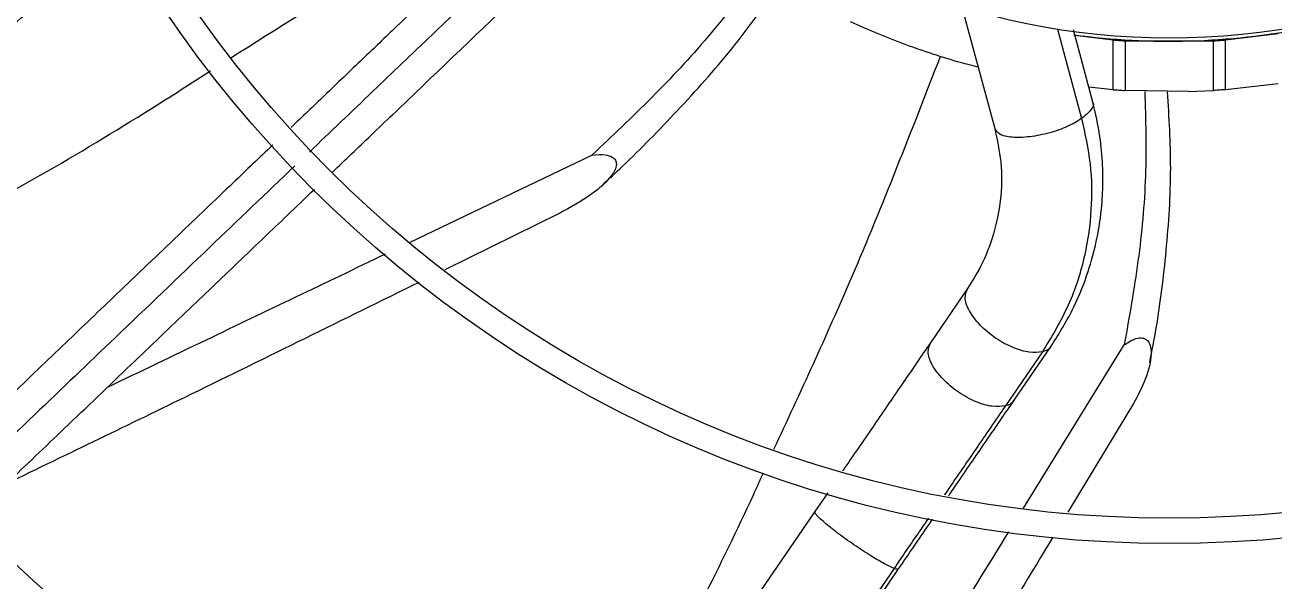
# Model space of a CAD drawing. Header units: inches. Extents: x 1229 to 1453, y -1023 to -720.
# Drawn here: x 1302.237 to 1307.08, y -810.11 to -807.955 of the extents above; entities that cross this region are included whole.
import ezdxf

# ---------------------------------------------------------------- set-up
doc = ezdxf.new("R2010")
doc.units = ezdxf.units.IN
doc.header["$MEASUREMENT"] = 0

msp = doc.modelspace()

# ---------------------------------------------------------------- linework, layer by layer
at = {"color": 18, "linetype": 'Continuous', "lineweight": 25, "true_color": 0x000000}
for p, q in [((1305.8686, -807.8799), (1305.9969, -808.3559)), ((1306.2404, -807.9713), (1306.3338, -808.3177)), ((1306.377, -808.2533), (1306.3017, -807.9739)), ((1306.4563, -808.014), (1306.3075, -807.9957)), ((1307.0952, -807.9889), (1306.8914, -808.014)), ((1306.4563, -808.2055), (1306.4563, -808.014)), ((1306.8451, -808.0174), (1306.5026, -808.0174)), ((1306.5026, -808.0174), (1306.5026, -808.2086)), ((1306.8451, -808.2086), (1306.8451, -808.0174)), ((1306.8914, -808.2055), (1306.8914, -808.014)), ((1307.0952, -808.1833), (1306.8914, -808.2055)), ((1306.4563, -808.2055), (1306.3613, -808.1952)), ((1306.7488, -808.2126), (1306.5026, -808.2086)), ((1306.7488, -808.2126), (1306.8451, -808.2086)), ((1303.7271, -808.7978), (1304.4353, -808.4587)), ((1304.3111, -808.684), (1303.8647, -808.903)), ((1305.8913, -808.9762), (1305.7475, -809.1861)), ((1306.072, -809.409), (1306.2159, -809.1991)), ((1306.1083, -809.8275), (1306.4993, -809.1942)), ((1306.1819, -809.2211), (1306.038, -809.431)), ((1306.5346, -809.4217), (1306.2805, -809.8424)), ((1305.3493, -809.7673), (1305.2992, -809.8403)), ((1305.2992, -809.8403), (1304.7587, -810.6291)), ((1305.6066, -810.0606), (1305.1354, -810.7483)), ((1305.1513, -810.7526), (1305.6239, -810.0629))]:
    msp.add_line(p, q, dxfattribs=at)
for radius in [11.7126, 8.5704, 8.472, 6.6478, 6.5493, 4.7037, 4.6053, 2.745]:
    msp.add_circle((1306.6739, -805.2608), radius, dxfattribs=at)
msp.add_arc((1306.6739, -805.2608), 2.7569, 262.2932, 280.98, dxfattribs=at)
for points, knots in [([(1318.3834, -805.2608), (1318.3786, -805.5163), (1318.3689, -806.0272), (1318.2909, -806.7903), (1318.1667, -807.5468), (1317.9924, -808.2936), (1317.7699, -809.0274), (1317.4998, -809.745), (1317.1833, -810.4435), (1316.8218, -811.1197), (1316.4169, -811.7709), (1315.9703, -812.3942), (1315.4838, -812.9869), (1314.9597, -813.5466), (1314.4, -814.0708), (1313.8073, -814.5572), (1313.184, -815.0039), (1312.5328, -815.4088), (1311.8565, -815.7703), (1311.1581, -816.0867), (1310.4404, -816.3568), (1309.7067, -816.5794), (1308.9599, -816.7535), (1308.2033, -816.8784), (1307.4402, -816.9536), (1306.6739, -816.9787), (1305.9075, -816.9536), (1305.1444, -816.8784), (1304.3878, -816.7535), (1303.641, -816.5794), (1302.9073, -816.3568), (1302.1896, -816.0867), (1301.4912, -815.7702), (1300.8149, -815.4088), (1300.1637, -815.0039), (1299.5405, -814.5572), (1298.9477, -814.0708), (1298.3881, -813.5466), (1297.8639, -812.9869), (1297.3774, -812.3942), (1296.9308, -811.7709), (1296.5259, -811.1197), (1296.1644, -810.4435), (1295.8479, -809.745), (1295.5778, -809.0274), (1295.3553, -808.2936), (1295.181, -807.5468), (1295.0568, -806.7903), (1294.9788, -806.0272), (1294.9692, -805.5163), (1294.9643, -805.2608)], [0, 0, 0, 0, 0.020833, 0.041667, 0.0625, 0.083333, 0.104167, 0.125, 0.145833, 0.166667, 0.1875, 0.208333, 0.229167, 0.25, 0.270833, 0.291667, 0.3125, 0.333333, 0.354167, 0.375, 0.395833, 0.416667, 0.4375, 0.458333, 0.479167, 0.5, 0.520833, 0.541667, 0.5625, 0.583333, 0.604167, 0.625, 0.645833, 0.666667, 0.6875, 0.708333, 0.729167, 0.75, 0.770833, 0.791667, 0.8125, 0.833333, 0.854167, 0.875, 0.895833, 0.916667, 0.9375, 0.958333, 0.979167, 1, 1, 1, 1]), ([(1304.6139, -807.0659), (1304.5538, -807.1234), (1304.4281, -807.2435), (1304.2423, -807.4211), (1304.0636, -807.5919), (1303.9159, -807.733), (1303.7897, -807.8536), (1303.6727, -807.9654), (1303.5409, -808.0914), (1303.4044, -808.2218), (1303.3117, -808.3104), (1303.2683, -808.3518)], [0, 0, 0, 0, 0.133746, 0.279588, 0.413663, 0.531738, 0.608753, 0.695126, 0.792781, 0.902958, 1, 1, 1, 1]), ([(1303.035, -808.0816), (1303.2167, -807.9677), (1303.6848, -807.6744), (1304.1314, -807.349), (1304.4045, -807.15)], [0, 0, 0, 0, 0.388294, 1, 1, 1, 1]), ([(1304.6981, -807.1489), (1304.6301, -807.2138), (1304.4876, -807.3501), (1304.263, -807.5646), (1304.0362, -807.7814), (1303.808, -807.9995), (1303.5796, -808.2177), (1303.4217, -808.3686), (1303.3396, -808.447)], [0, 0, 0, 0, 0.1497372, 0.3141488, 0.4951245, 0.6503524, 0.8182344, 1, 1, 1, 1]), ([(1303.4294, -808.5246), (1303.4787, -808.4775), (1303.5854, -808.3756), (1303.8482, -808.1244), (1304.2219, -807.7673), (1304.5636, -807.4408), (1304.749, -807.2636), (1304.774, -807.2397)], [0, 0, 0, 0, 0.11035, 0.238589, 0.587584, 0.944376, 1, 1, 1, 1]), ([(1301.1436, -808.7607), (1301.1682, -808.728), (1301.2984, -808.5549), (1301.5636, -808.2671), (1301.9363, -807.9005), (1302.2515, -807.624), (1302.449, -807.4812), (1302.5061, -807.44)], [0, 0, 0, 0, 0.064155, 0.338902, 0.613661, 0.888436, 1, 1, 1, 1]), ([(1301.1497, -808.771), (1301.1574, -808.7612), (1301.1893, -808.7207), (1301.2464, -808.6516), (1301.3202, -808.5643), (1301.4252, -808.4442), (1301.5608, -808.2964), (1301.7624, -808.0906), (1301.9907, -807.8746), (1302.2416, -807.6597), (1302.412, -807.5219), (1302.5, -807.4579), (1302.5107, -807.4501)], [0, 0, 0, 0, 0.019567, 0.080793, 0.140643, 0.199118, 0.331502, 0.456248, 0.653121, 0.827364, 0.97898, 1, 1, 1, 1]), ([(1302.5618, -807.5358), (1302.531, -807.5579), (1302.3683, -807.6744), (1302.093, -807.9123), (1301.7378, -808.2481), (1301.4398, -808.5647), (1301.2714, -808.7783), (1301.2046, -808.863)], [0, 0, 0, 0, 0.060045, 0.316961, 0.573933, 0.831058, 1, 1, 1, 1]), ([(1301.2607, -808.9414), (1301.3396, -808.8417), (1301.4444, -808.7093), (1301.5846, -808.552), (1301.6706, -808.4583), (1301.7601, -808.3642), (1301.8532, -808.2698), (1301.9498, -808.1752), (1302.1059, -808.0278), (1302.3155, -807.8447), (1302.5034, -807.6906), (1302.6, -807.6205), (1302.6087, -807.6143)], [0, 0, 0, 0, 0.200081, 0.265506, 0.33241, 0.40079, 0.470643, 0.541969, 0.614762, 0.810431, 0.983024, 1, 1, 1, 1]), ([(1305.0851, -807.7497), (1305.0196, -807.8344), (1304.8888, -808.0037), (1304.6691, -808.2384), (1304.5132, -808.3853), (1304.4353, -808.4587)], [0, 0, 0, 0, 0.333469, 0.666768, 1, 1, 1, 1]), ([(1304.4757, -808.5743), (1304.5014, -808.5507), (1304.6012, -808.459), (1304.7708, -808.2849), (1304.9793, -808.053), (1305.103, -807.8821), (1305.1638, -807.7982)], [0, 0, 0, 0, 0.100824, 0.391078, 0.701056, 1, 1, 1, 1]), ([(1305.9329, -808.1187), (1305.9061, -808.1116), (1305.8426, -808.095), (1305.7422, -808.0634), (1305.6346, -808.0254), (1305.5308, -807.9842), (1305.4687, -807.9563), (1305.4375, -807.9423)], [0, 0, 0, 0, 0.151194, 0.35738, 0.56852, 0.783603, 1, 1, 1, 1]), ([(1306.5026, -808.0174), (1306.4943, -808.0169), (1306.4777, -808.0158), (1306.4634, -808.0146), (1306.4563, -808.014)], [0, 0, 0, 0, 0.499872, 1, 1, 1, 1]), ([(1306.8914, -808.014), (1306.8843, -808.0146), (1306.87, -808.0158), (1306.8534, -808.0169), (1306.8451, -808.0174)], [0, 0, 0, 0, 0.500128, 1, 1, 1, 1]), ([(1305.141, -809.5991), (1305.2433, -809.3785), (1305.4751, -808.8783), (1305.6746, -808.3643), (1305.7861, -808.0769)], [0, 0, 0, 0, 0.441064, 1, 1, 1, 1]), ([(1301.3369, -809.0459), (1301.5104, -808.9581), (1301.9829, -808.7189), (1302.5225, -808.4116), (1302.8802, -808.1809), (1302.9563, -808.1319)], [0, 0, 0, 0, 0.313558, 0.85396, 1, 1, 1, 1]), ([(1306.4563, -808.2055), (1306.4634, -808.206), (1306.4777, -808.2071), (1306.4943, -808.2081), (1306.5026, -808.2086)], [0, 0, 0, 0, 0.4999679, 1, 1, 1, 1]), ([(1306.5789, -808.212), (1306.5818, -808.3218), (1306.5876, -808.5414), (1306.5568, -808.8698), (1306.5184, -809.0861), (1306.4993, -809.1942)], [0, 0, 0, 0, 0.3334, 0.666719, 1, 1, 1, 1]), ([(1306.598, -809.2632), (1306.6067, -809.2184), (1306.6344, -809.0752), (1306.6648, -808.8238), (1306.6857, -808.518), (1306.673, -808.3122), (1306.667, -808.2136)], [0, 0, 0, 0, 0.129564, 0.414812, 0.719563, 1, 1, 1, 1]), ([(1306.8914, -808.2055), (1306.8843, -808.206), (1306.87, -808.2071), (1306.8534, -808.2081), (1306.8451, -808.2086)], [0, 0, 0, 0, 0.4999679, 1, 1, 1, 1]), ([(1306.2159, -809.1991), (1306.2469, -809.1493), (1306.304, -809.0577), (1306.3583, -808.9196), (1306.3901, -808.8038), (1306.4054, -808.7162), (1306.413, -808.6468), (1306.417, -808.5786), (1306.4162, -808.491), (1306.4064, -808.3794), (1306.3874, -808.2979), (1306.377, -808.2533)], [0, 0, 0, 0, 0.180535, 0.332066, 0.454425, 0.547786, 0.602369, 0.666339, 0.754308, 0.865766, 1, 1, 1, 1]), ([(1306.3758, -808.2537), (1306.3764, -808.2544), (1306.3837, -808.2624), (1306.3722, -808.2856), (1306.3466, -808.307), (1306.3338, -808.3177)], [0, 0, 0, 0, 0.044085, 0.522023, 1, 1, 1, 1]), ([(1306.3338, -808.3177), (1306.3164, -808.3283), (1306.2815, -808.3493), (1306.2085, -808.3747), (1306.1314, -808.3902), (1306.0619, -808.3919), (1306.0117, -808.3804), (1306.0025, -808.3635), (1305.9981, -808.3555)], [0, 0, 0, 0, 0.1610947, 0.322181, 0.4953562, 0.6685162, 0.8416873, 1, 1, 1, 1]), ([(1306.3338, -808.3177), (1306.3467, -808.3763), (1306.3725, -808.4941), (1306.3745, -808.6721), (1306.3484, -808.8569), (1306.2888, -809.045), (1306.2175, -809.1623), (1306.1819, -809.2211)], [0, 0, 0, 0, 0.182986, 0.368132, 0.555137, 0.777162, 1, 1, 1, 1]), ([(1305.9969, -808.3559), (1306.0061, -808.3991), (1306.0264, -808.4936), (1306.0223, -808.6465), (1305.9906, -808.7819), (1305.9432, -808.8939), (1305.9089, -808.9482), (1305.8913, -808.9762)], [0, 0, 0, 0, 0.193869, 0.424965, 0.694206, 0.842848, 1, 1, 1, 1]), ([(1303.1972, -808.4198), (1303.1461, -808.4686), (1303.0243, -808.5851), (1302.8228, -808.7776), (1302.6064, -808.9844), (1302.3882, -809.1928), (1302.1705, -809.4009), (1301.9929, -809.5707), (1301.8878, -809.6711), (1301.8618, -809.696)], [0, 0, 0, 0, 0.114299, 0.272539, 0.451349, 0.599848, 0.762614, 0.941291, 1, 1, 1, 1]), ([(1304.4353, -808.4587), (1304.453, -808.4574), (1304.4809, -808.4553), (1304.5092, -808.4632), (1304.5209, -808.4717), (1304.5262, -808.4783), (1304.5292, -808.486), (1304.5305, -808.499), (1304.5227, -808.5235), (1304.4905, -808.5652), (1304.42, -808.6246), (1304.3524, -808.6615), (1304.3111, -808.684)], [0, 0, 0, 0, 0.124869, 0.19704, 0.22353, 0.248777, 0.273442, 0.298972, 0.365446, 0.477449, 0.681445, 1, 1, 1, 1]), ([(1303.2834, -808.5008), (1303.1732, -808.6061), (1302.9409, -808.8281), (1302.6045, -809.1496), (1302.2652, -809.4738), (1302.0481, -809.6813), (1301.9352, -809.7892)], [0, 0, 0, 0, 0.244396, 0.515011, 0.747693, 1, 1, 1, 1]), ([(1302.0238, -809.8679), (1302.0715, -809.8223), (1302.1931, -809.7061), (1302.4009, -809.5075), (1302.6369, -809.282), (1302.8659, -809.0631), (1303.0679, -808.8701), (1303.2292, -808.7159), (1303.3237, -808.6257), (1303.359, -808.5919)], [0, 0, 0, 0, 0.107797, 0.274517, 0.468021, 0.638557, 0.78875, 0.92088, 1, 1, 1, 1]), ([(1302.5569, -809.3584), (1302.6847, -809.2971), (1303.0436, -809.125), (1303.4033, -808.9528), (1303.6349, -808.842)], [0, 0, 0, 0, 0.356134, 1, 1, 1, 1]), ([(1303.764, -808.9525), (1303.4699, -809.0973), (1302.9375, -809.3596), (1302.4041, -809.6173), (1302.1654, -809.7326)], [0, 0, 0, 0, 0.552418, 1, 1, 1, 1]), ([(1306.1819, -809.2211), (1306.1657, -809.223), (1306.1335, -809.2268), (1306.0675, -809.2073), (1305.9987, -809.1702), (1305.9368, -809.1182), (1305.8946, -809.0617), (1305.8771, -809.0102), (1305.8872, -808.9875), (1305.8919, -808.9769)], [0, 0, 0, 0, 0.1381732, 0.2763329, 0.4248583, 0.5733825, 0.7219059, 0.8704315, 1, 1, 1, 1]), ([(1305.7475, -809.1861), (1305.7125, -809.2371), (1305.6426, -809.3392), (1305.5311, -809.502), (1305.4522, -809.6171), (1305.4101, -809.6785), (1305.4071, -809.6829)], [0, 0, 0, 0, 0.324865, 0.649776, 0.974721, 1, 1, 1, 1]), ([(1306.038, -809.431), (1306.0219, -809.4329), (1305.9897, -809.4367), (1305.9236, -809.4172), (1305.8549, -809.3801), (1305.793, -809.3281), (1305.7508, -809.2716), (1305.7332, -809.22), (1305.7434, -809.1972), (1305.7481, -809.1865)], [0, 0, 0, 0, 0.1380026, 0.2759977, 0.4243461, 0.5726933, 0.7210399, 0.8693901, 1, 1, 1, 1]), ([(1306.2152, -809.1987), (1306.2151, -809.1994), (1306.2117, -809.2123), (1306.1964, -809.2168), (1306.1819, -809.2211)], [0, 0, 0, 0, 0.050829, 1, 1, 1, 1]), ([(1306.4993, -809.1942), (1306.512, -809.1859), (1306.5331, -809.1721), (1306.5625, -809.1657), (1306.5828, -809.1707), (1306.5971, -809.1857), (1306.605, -809.2139), (1306.6022, -809.2622), (1306.5812, -809.3356), (1306.5518, -809.3899), (1306.5346, -809.4217)], [0, 0, 0, 0, 0.122316, 0.202379, 0.264794, 0.327117, 0.406878, 0.528848, 0.724604, 1, 1, 1, 1]), ([(1306.038, -809.431), (1306.0002, -809.4862), (1305.9245, -809.5967), (1305.844, -809.7141), (1305.8022, -809.7751), (1305.8018, -809.7758)], [0, 0, 0, 0, 0.497105, 0.994295, 1, 1, 1, 1]), ([(1305.8184, -809.7791), (1305.8307, -809.7611), (1305.8813, -809.6873), (1305.967, -809.5622), (1306.037, -809.4601), (1306.072, -809.409)], [0, 0, 0, 0, 0.138794, 0.569424, 1, 1, 1, 1]), ([(1306.0714, -809.4086), (1306.0712, -809.4093), (1306.0679, -809.4222), (1306.0526, -809.4267), (1306.038, -809.431)], [0, 0, 0, 0, 0.050787, 1, 1, 1, 1]), ([(1304.6493, -810.5914), (1304.7925, -810.3211), (1304.9497, -810.0241), (1305.0875, -809.7178), (1305.0998, -809.6903)], [0, 0, 0, 0, 0.910233, 1, 1, 1, 1]), ([(1305.6066, -810.0606), (1305.5952, -810.0556), (1305.5725, -810.0455), (1305.516, -810.0121), (1305.4509, -809.9697), (1305.3854, -809.9228), (1305.3331, -809.8811), (1305.301, -809.8508), (1305.3002, -809.844), (1305.2998, -809.8408)], [0, 0, 0, 0, 0.1380937, 0.2761801, 0.4246192, 0.5730656, 0.7215073, 0.8699499, 1, 1, 1, 1]), ([(1305.7396, -809.8665), (1305.7283, -809.8829), (1305.6847, -809.9467), (1305.6399, -810.0121), (1305.6066, -810.0606)], [0, 0, 0, 0, 0.257808, 1, 1, 1, 1]), ([(1305.6239, -810.0629), (1305.6633, -810.0055), (1305.708, -809.9402), (1305.7513, -809.877), (1305.7566, -809.8694)], [0, 0, 0, 0, 0.879291, 1, 1, 1, 1]), ([(1305.4829, -810.841), (1305.591, -810.6657), (1305.7804, -810.3585), (1305.9703, -810.051), (1306.0519, -809.9189)], [0, 0, 0, 0, 0.57047, 1, 1, 1, 1]), ([(1306.222, -809.9393), (1306.0522, -810.2212), (1305.7108, -810.7881), (1305.3656, -811.3515), (1305.192, -811.6347)], [0, 0, 0, 0, 0.497142, 1, 1, 1, 1]), ([(1305.6239, -810.0592), (1305.624, -810.0615), (1305.6242, -810.0662), (1305.6125, -810.0625), (1305.6066, -810.0606)], [0, 0, 0, 0, 0.4999658, 1, 1, 1, 1])]:
    msp.add_open_spline(points, degree=3, knots=knots, dxfattribs=at)

doc.saveas('drawing.dxf')
